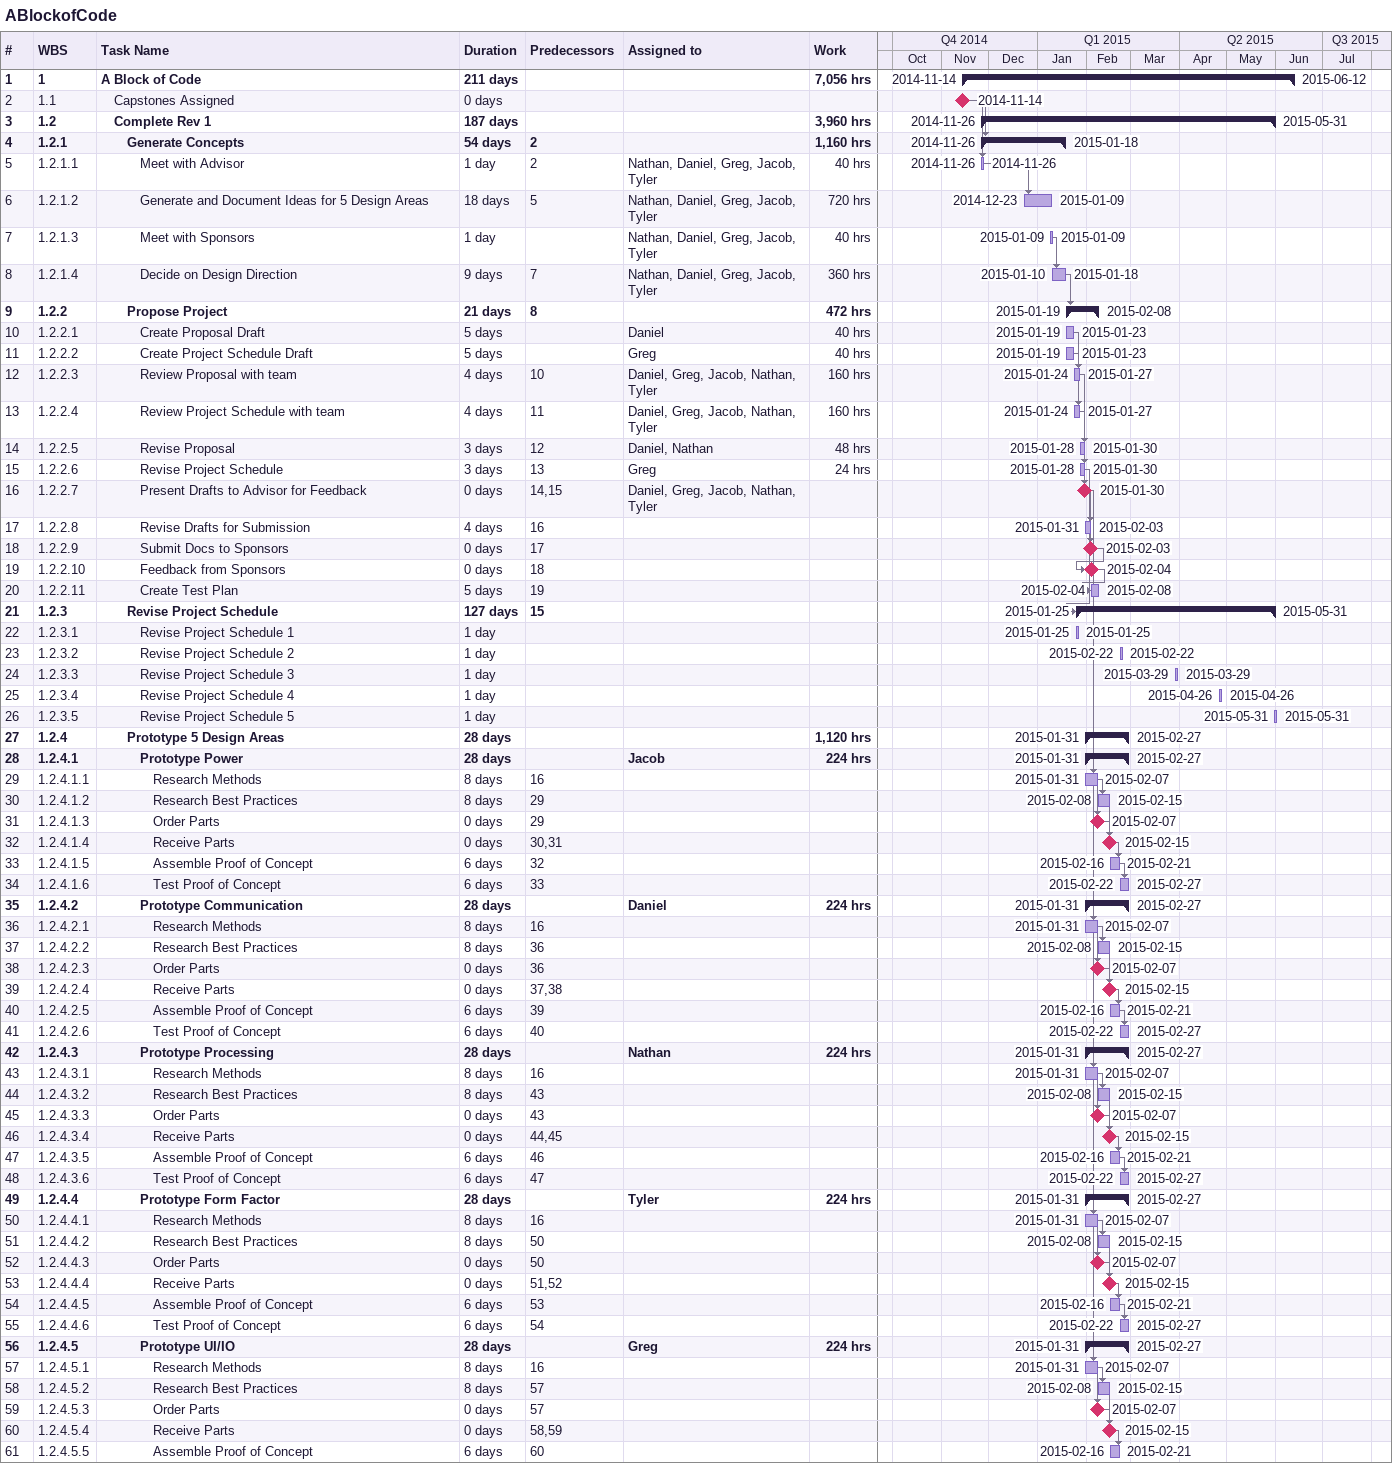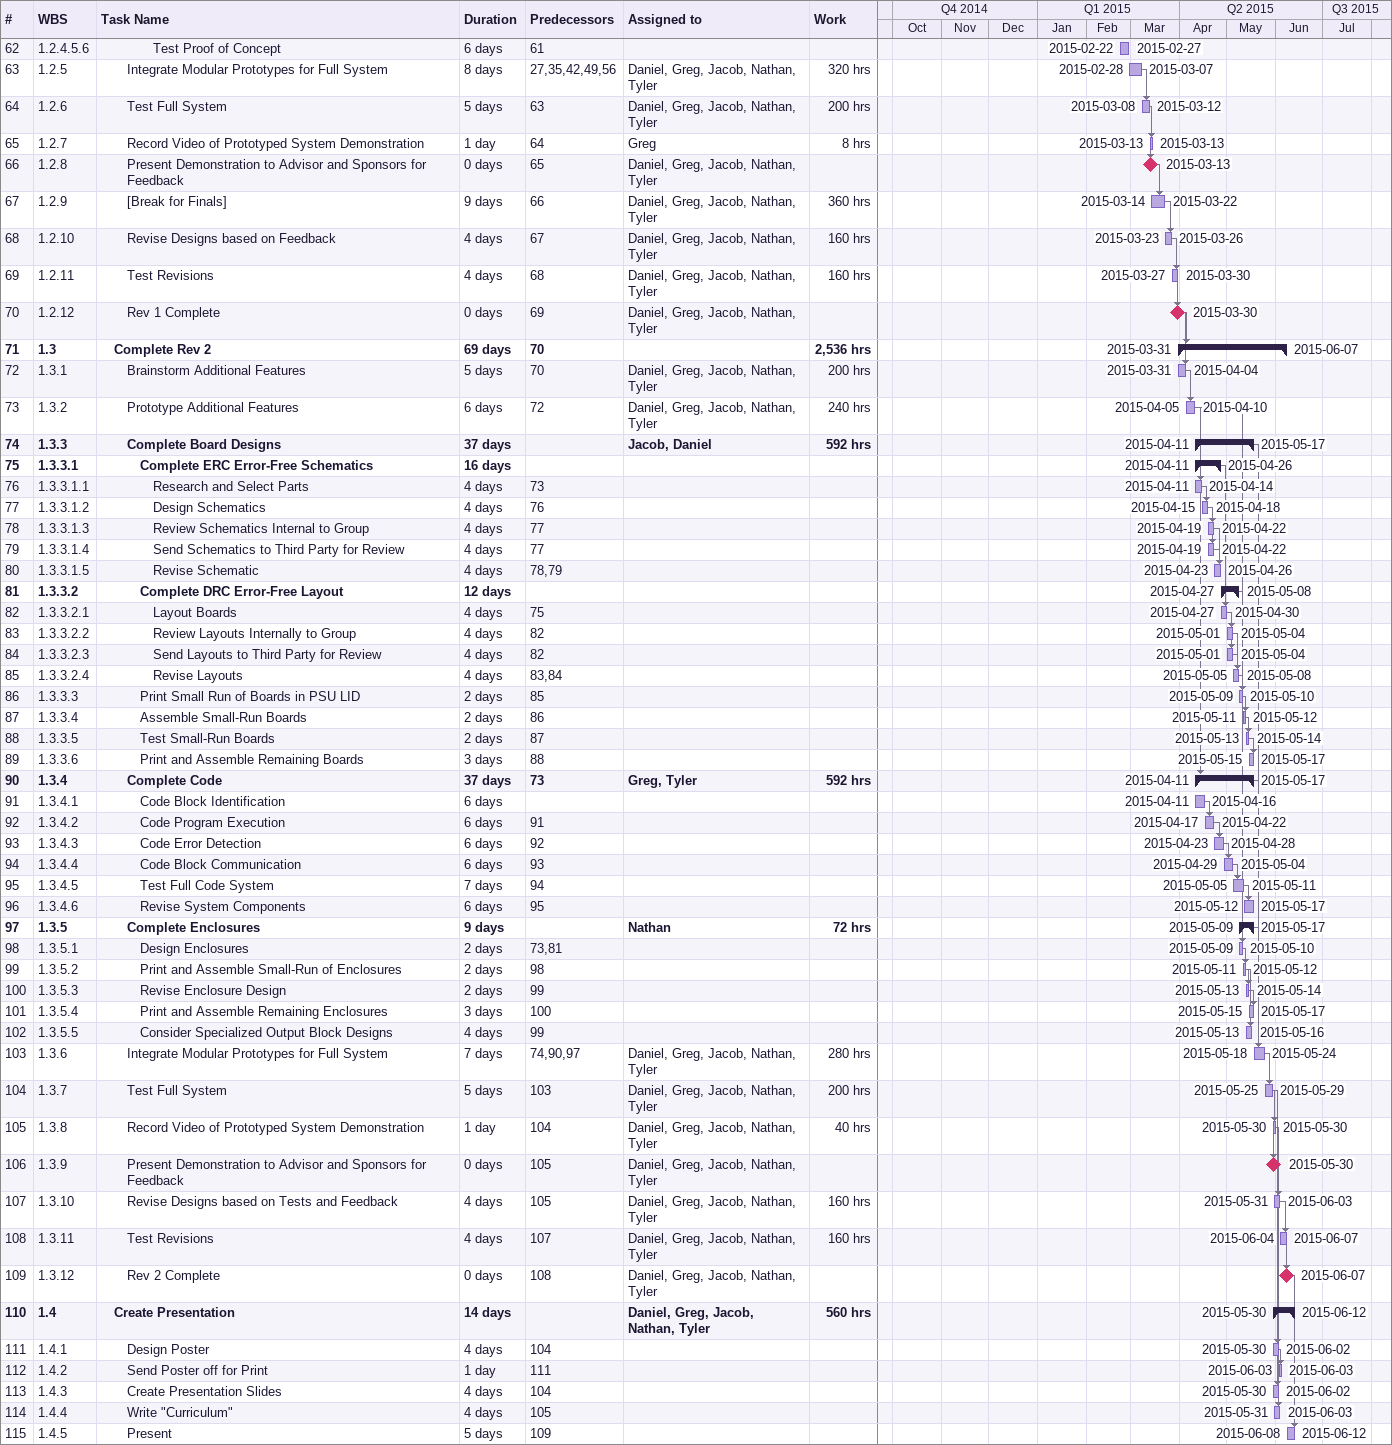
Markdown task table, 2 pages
ABlockofCode

| ID | WBS | Task | Duration | Start | Finish | Predecessors | Resources | Work (h) |
|---|---|---|---|---|---|---|---|---|
| 1 | 1 | **A Block of Code** | 211d | 2014-11-14 | 2015-06-12 |  |  | 7056 |
| 2 | 1.1 | Capstones Assigned | 0d | 2014-11-14 | 2014-11-14 |  |  |  |
| 3 | 1.2 | **Complete Rev 1** | 187d | 2014-11-26 | 2015-05-31 |  |  | 3960 |
| 4 | 1.2.1 | **Generate Concepts** | 54d | 2014-11-26 | 2015-01-18 | 2 |  | 1160 |
| 5 | 1.2.1.1 | Meet with Advisor | 1d | 2014-11-26 | 2014-11-26 | 2 | Nathan, Daniel, Greg, Jacob, Tyler | 40 |
| 6 | 1.2.1.2 | Generate and Document Ideas for 5 Design Areas | 18d | 2014-12-23 | 2015-01-09 | 5 | Nathan, Daniel, Greg, Jacob, Tyler | 720 |
| 7 | 1.2.1.3 | Meet with Sponsors | 1d | 2015-01-09 | 2015-01-09 |  | Nathan, Daniel, Greg, Jacob, Tyler | 40 |
| 8 | 1.2.1.4 | Decide on Design Direction | 9d | 2015-01-10 | 2015-01-18 | 7 | Nathan, Daniel, Greg, Jacob, Tyler | 360 |
| 9 | 1.2.2 | **Propose Project** | 21d | 2015-01-19 | 2015-02-08 | 8 |  | 472 |
| 10 | 1.2.2.1 | Create Proposal Draft | 5d | 2015-01-19 | 2015-01-23 |  | Daniel | 40 |
| 11 | 1.2.2.2 | Create Project Schedule Draft | 5d | 2015-01-19 | 2015-01-23 |  | Greg | 40 |
| 12 | 1.2.2.3 | Review Proposal with team | 4d | 2015-01-24 | 2015-01-27 | 10 | Daniel, Greg, Jacob, Nathan, Tyler | 160 |
| 13 | 1.2.2.4 | Review Project Schedule with team | 4d | 2015-01-24 | 2015-01-27 | 11 | Daniel, Greg, Jacob, Nathan, Tyler | 160 |
| 14 | 1.2.2.5 | Revise Proposal | 3d | 2015-01-28 | 2015-01-30 | 12 | Daniel, Nathan | 48 |
| 15 | 1.2.2.6 | Revise Project Schedule | 3d | 2015-01-28 | 2015-01-30 | 13 | Greg | 24 |
| 16 | 1.2.2.7 | Present Drafts to Advisor for Feedback | 0d | 2015-01-30 | 2015-01-30 | 14, 15 | Daniel, Greg, Jacob, Nathan, Tyler |  |
| 17 | 1.2.2.8 | Revise Drafts for Submission | 4d | 2015-01-31 | 2015-02-03 | 16 |  |  |
| 18 | 1.2.2.9 | Submit Docs to Sponsors | 0d | 2015-02-03 | 2015-02-03 | 17 |  |  |
| 19 | 1.2.2.10 | Feedback from Sponsors | 0d | 2015-02-04 | 2015-02-04 | 18 |  |  |
| 20 | 1.2.2.11 | Create Test Plan | 5d | 2015-02-04 | 2015-02-08 | 19 |  |  |
| 21 | 1.2.3 | **Revise Project Schedule** | 127d | 2015-01-25 | 2015-05-31 | 15 |  |  |
| 22 | 1.2.3.1 | Revise Project Schedule 1 | 1d | 2015-01-25 | 2015-01-25 |  |  |  |
| 23 | 1.2.3.2 | Revise Project Schedule 2 | 1d | 2015-02-22 | 2015-02-22 |  |  |  |
| 24 | 1.2.3.3 | Revise Project Schedule 3 | 1d | 2015-03-29 | 2015-03-29 |  |  |  |
| 25 | 1.2.3.4 | Revise Project Schedule 4 | 1d | 2015-04-26 | 2015-04-26 |  |  |  |
| 26 | 1.2.3.5 | Revise Project Schedule 5 | 1d | 2015-05-31 | 2015-05-31 |  |  |  |
| 27 | 1.2.4 | **Prototype 5 Design Areas** | 28d | 2015-01-31 | 2015-02-27 |  |  | 1120 |
| 28 | 1.2.4.1 | **Prototype Power** | 28d | 2015-01-31 | 2015-02-27 |  | Jacob | 224 |
| 29 | 1.2.4.1.1 | Research Methods | 8d | 2015-01-31 | 2015-02-07 | 16 |  |  |
| 30 | 1.2.4.1.2 | Research Best Practices | 8d | 2015-02-08 | 2015-02-15 | 29 |  |  |
| 31 | 1.2.4.1.3 | Order Parts | 0d | 2015-02-07 | 2015-02-07 | 29 |  |  |
| 32 | 1.2.4.1.4 | Receive Parts | 0d | 2015-02-15 | 2015-02-15 | 30, 31 |  |  |
| 33 | 1.2.4.1.5 | Assemble Proof of Concept | 6d | 2015-02-16 | 2015-02-21 | 32 |  |  |
| 34 | 1.2.4.1.6 | Test Proof of Concept | 6d | 2015-02-22 | 2015-02-27 | 33 |  |  |
| 35 | 1.2.4.2 | **Prototype Communication** | 28d | 2015-01-31 | 2015-02-27 |  | Daniel | 224 |
| 36 | 1.2.4.2.1 | Research Methods | 8d | 2015-01-31 | 2015-02-07 | 16 |  |  |
| 37 | 1.2.4.2.2 | Research Best Practices | 8d | 2015-02-08 | 2015-02-15 | 36 |  |  |
| 38 | 1.2.4.2.3 | Order Parts | 0d | 2015-02-07 | 2015-02-07 | 36 |  |  |
| 39 | 1.2.4.2.4 | Receive Parts | 0d | 2015-02-15 | 2015-02-15 | 37, 38 |  |  |
| 40 | 1.2.4.2.5 | Assemble Proof of Concept | 6d | 2015-02-16 | 2015-02-21 | 39 |  |  |
| 41 | 1.2.4.2.6 | Test Proof of Concept | 6d | 2015-02-22 | 2015-02-27 | 40 |  |  |
| 42 | 1.2.4.3 | **Prototype Processing** | 28d | 2015-01-31 | 2015-02-27 |  | Nathan | 224 |
| 43 | 1.2.4.3.1 | Research Methods | 8d | 2015-01-31 | 2015-02-07 | 16 |  |  |
| 44 | 1.2.4.3.2 | Research Best Practices | 8d | 2015-02-08 | 2015-02-15 | 43 |  |  |
| 45 | 1.2.4.3.3 | Order Parts | 0d | 2015-02-07 | 2015-02-07 | 43 |  |  |
| 46 | 1.2.4.3.4 | Receive Parts | 0d | 2015-02-15 | 2015-02-15 | 44, 45 |  |  |
| 47 | 1.2.4.3.5 | Assemble Proof of Concept | 6d | 2015-02-16 | 2015-02-21 | 46 |  |  |
| 48 | 1.2.4.3.6 | Test Proof of Concept | 6d | 2015-02-22 | 2015-02-27 | 47 |  |  |
| 49 | 1.2.4.4 | **Prototype Form Factor** | 28d | 2015-01-31 | 2015-02-27 |  | Tyler | 224 |
| 50 | 1.2.4.4.1 | Research Methods | 8d | 2015-01-31 | 2015-02-07 | 16 |  |  |
| 51 | 1.2.4.4.2 | Research Best Practices | 8d | 2015-02-08 | 2015-02-15 | 50 |  |  |
| 52 | 1.2.4.4.3 | Order Parts | 0d | 2015-02-07 | 2015-02-07 | 50 |  |  |
| 53 | 1.2.4.4.4 | Receive Parts | 0d | 2015-02-15 | 2015-02-15 | 51, 52 |  |  |
| 54 | 1.2.4.4.5 | Assemble Proof of Concept | 6d | 2015-02-16 | 2015-02-21 | 53 |  |  |
| 55 | 1.2.4.4.6 | Test Proof of Concept | 6d | 2015-02-22 | 2015-02-27 | 54 |  |  |
| 56 | 1.2.4.5 | **Prototype UI/IO** | 28d | 2015-01-31 | 2015-02-27 |  | Greg | 224 |
| 57 | 1.2.4.5.1 | Research Methods | 8d | 2015-01-31 | 2015-02-07 | 16 |  |  |
| 58 | 1.2.4.5.2 | Research Best Practices | 8d | 2015-02-08 | 2015-02-15 | 57 |  |  |
| 59 | 1.2.4.5.3 | Order Parts | 0d | 2015-02-07 | 2015-02-07 | 57 |  |  |
| 60 | 1.2.4.5.4 | Receive Parts | 0d | 2015-02-15 | 2015-02-15 | 58, 59 |  |  |
| 61 | 1.2.4.5.5 | Assemble Proof of Concept | 6d | 2015-02-16 | 2015-02-21 | 60 |  |  |
| 62 | 1.2.4.5.6 | Test Proof of Concept | 6d | 2015-02-22 | 2015-02-27 | 61 |  |  |
| 63 | 1.2.5 | Integrate Modular Prototypes for Full System | 8d | 2015-02-28 | 2015-03-07 | 27, 35, 42, 49, 56 | Daniel, Greg, Jacob, Nathan, Tyler | 320 |
| 64 | 1.2.6 | Test Full System | 5d | 2015-03-08 | 2015-03-12 | 63 | Daniel, Greg, Jacob, Nathan, Tyler | 200 |
| 65 | 1.2.7 | Record Video of Prototyped System Demonstration | 1d | 2015-03-13 | 2015-03-13 | 64 | Greg | 8 |
| 66 | 1.2.8 | Present Demonstration to Advisor and Sponsors for Feedback | 0d | 2015-03-13 | 2015-03-13 | 65 | Daniel, Greg, Jacob, Nathan, Tyler |  |
| 67 | 1.2.9 | [Break for Finals] | 9d | 2015-03-14 | 2015-03-22 | 66 | Daniel, Greg, Jacob, Nathan, Tyler | 360 |
| 68 | 1.2.10 | Revise Designs based on Feedback | 4d | 2015-03-23 | 2015-03-26 | 67 | Daniel, Greg, Jacob, Nathan, Tyler | 160 |
| 69 | 1.2.11 | Test Revisions | 4d | 2015-03-27 | 2015-03-30 | 68 | Daniel, Greg, Jacob, Nathan, Tyler | 160 |
| 70 | 1.2.12 | Rev 1 Complete | 0d | 2015-03-30 | 2015-03-30 | 69 | Daniel, Greg, Jacob, Nathan, Tyler |  |
| 71 | 1.3 | **Complete Rev 2** | 69d | 2015-03-31 | 2015-06-07 | 70 |  | 2536 |
| 72 | 1.3.1 | Brainstorm Additional Features | 5d | 2015-03-31 | 2015-04-04 | 70 | Daniel, Greg, Jacob, Nathan, Tyler | 200 |
| 73 | 1.3.2 | Prototype Additional Features | 6d | 2015-04-05 | 2015-04-10 | 72 | Daniel, Greg, Jacob, Nathan, Tyler | 240 |
| 74 | 1.3.3 | **Complete Board Designs** | 37d | 2015-04-11 | 2015-05-17 |  | Jacob, Daniel | 592 |
| 75 | 1.3.3.1 | **Complete ERC Error-Free Schematics** | 16d | 2015-04-11 | 2015-04-26 |  |  |  |
| 76 | 1.3.3.1.1 | Research and Select Parts | 4d | 2015-04-11 | 2015-04-14 | 73 |  |  |
| 77 | 1.3.3.1.2 | Design Schematics | 4d | 2015-04-15 | 2015-04-18 | 76 |  |  |
| 78 | 1.3.3.1.3 | Review Schematics Internal to Group | 4d | 2015-04-19 | 2015-04-22 | 77 |  |  |
| 79 | 1.3.3.1.4 | Send Schematics to Third Party for Review | 4d | 2015-04-19 | 2015-04-22 | 77 |  |  |
| 80 | 1.3.3.1.5 | Revise Schematic | 4d | 2015-04-23 | 2015-04-26 | 78, 79 |  |  |
| 81 | 1.3.3.2 | **Complete DRC Error-Free Layout** | 12d | 2015-04-27 | 2015-05-08 |  |  |  |
| 82 | 1.3.3.2.1 | Layout Boards | 4d | 2015-04-27 | 2015-04-30 | 75 |  |  |
| 83 | 1.3.3.2.2 | Review Layouts Internally to Group | 4d | 2015-05-01 | 2015-05-04 | 82 |  |  |
| 84 | 1.3.3.2.3 | Send Layouts to Third Party for Review | 4d | 2015-05-01 | 2015-05-04 | 82 |  |  |
| 85 | 1.3.3.2.4 | Revise Layouts | 4d | 2015-05-05 | 2015-05-08 | 83, 84 |  |  |
| 86 | 1.3.3.3 | Print Small Run of Boards in PSU LID | 2d | 2015-05-09 | 2015-05-10 | 85 |  |  |
| 87 | 1.3.3.4 | Assemble Small-Run Boards | 2d | 2015-05-11 | 2015-05-12 | 86 |  |  |
| 88 | 1.3.3.5 | Test Small-Run Boards | 2d | 2015-05-13 | 2015-05-14 | 87 |  |  |
| 89 | 1.3.3.6 | Print and Assemble Remaining Boards | 3d | 2015-05-15 | 2015-05-17 | 88 |  |  |
| 90 | 1.3.4 | **Complete Code** | 37d | 2015-04-11 | 2015-05-17 | 73 | Greg, Tyler | 592 |
| 91 | 1.3.4.1 | Code Block Identification | 6d | 2015-04-11 | 2015-04-16 |  |  |  |
| 92 | 1.3.4.2 | Code Program Execution | 6d | 2015-04-17 | 2015-04-22 | 91 |  |  |
| 93 | 1.3.4.3 | Code Error Detection | 6d | 2015-04-23 | 2015-04-28 | 92 |  |  |
| 94 | 1.3.4.4 | Code Block Communication | 6d | 2015-04-29 | 2015-05-04 | 93 |  |  |
| 95 | 1.3.4.5 | Test Full Code System | 7d | 2015-05-05 | 2015-05-11 | 94 |  |  |
| 96 | 1.3.4.6 | Revise System Components | 6d | 2015-05-12 | 2015-05-17 | 95 |  |  |
| 97 | 1.3.5 | **Complete Enclosures** | 9d | 2015-05-09 | 2015-05-17 |  | Nathan | 72 |
| 98 | 1.3.5.1 | Design Enclosures | 2d | 2015-05-09 | 2015-05-10 | 73, 81 |  |  |
| 99 | 1.3.5.2 | Print and Assemble Small-Run of Enclosures | 2d | 2015-05-11 | 2015-05-12 | 98 |  |  |
| 100 | 1.3.5.3 | Revise Enclosure Design | 2d | 2015-05-13 | 2015-05-14 | 99 |  |  |
| 101 | 1.3.5.4 | Print and Assemble Remaining Enclosures | 3d | 2015-05-15 | 2015-05-17 | 100 |  |  |
| 102 | 1.3.5.5 | Consider Specialized Output Block Designs | 4d | 2015-05-13 | 2015-05-16 | 99 |  |  |
| 103 | 1.3.6 | Integrate Modular Prototypes for Full System | 7d | 2015-05-18 | 2015-05-24 | 74, 90, 97 | Daniel, Greg, Jacob, Nathan, Tyler | 280 |
| 104 | 1.3.7 | Test Full System | 5d | 2015-05-25 | 2015-05-29 | 103 | Daniel, Greg, Jacob, Nathan, Tyler | 200 |
| 105 | 1.3.8 | Record Video of Prototyped System Demonstration | 1d | 2015-05-30 | 2015-05-30 | 104 | Daniel, Greg, Jacob, Nathan, Tyler | 40 |
| 106 | 1.3.9 | Present Demonstration to Advisor and Sponsors for Feedback | 0d | 2015-05-30 | 2015-05-30 | 105 | Daniel, Greg, Jacob, Nathan, Tyler |  |
| 107 | 1.3.10 | Revise Designs based on Tests and Feedback | 4d | 2015-05-31 | 2015-06-03 | 105 | Daniel, Greg, Jacob, Nathan, Tyler | 160 |
| 108 | 1.3.11 | Test Revisions | 4d | 2015-06-04 | 2015-06-07 | 107 | Daniel, Greg, Jacob, Nathan, Tyler | 160 |
| 109 | 1.3.12 | Rev 2 Complete | 0d | 2015-06-07 | 2015-06-07 | 108 | Daniel, Greg, Jacob, Nathan, Tyler |  |
| 110 | 1.4 | **Create Presentation** | 14d | 2015-05-30 | 2015-06-12 |  | Daniel, Greg, Jacob, Nathan, Tyler | 560 |
| 111 | 1.4.1 | Design Poster | 4d | 2015-05-30 | 2015-06-02 | 104 |  |  |
| 112 | 1.4.2 | Send Poster off for Print | 1d | 2015-06-03 | 2015-06-03 | 111 |  |  |
| 113 | 1.4.3 | Create Presentation Slides | 4d | 2015-05-30 | 2015-06-02 | 104 |  |  |
| 114 | 1.4.4 | Write "Curriculum" | 4d | 2015-05-31 | 2015-06-03 | 105 |  |  |
| 115 | 1.4.5 | Present | 5d | 2015-06-08 | 2015-06-12 | 109 |  |  |
